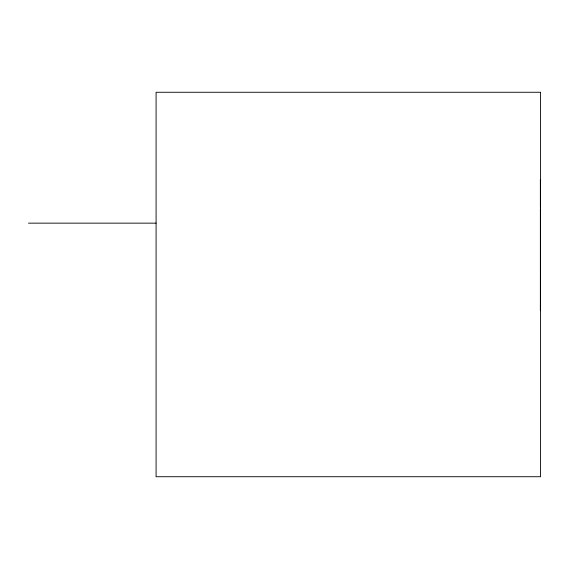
<?xml version="1.0" encoding="UTF-8"?>
<svg xmlns="http://www.w3.org/2000/svg" width="569" height="569" viewBox="0 0 569 569"><rect width="100%" height="100%" fill="white"/><g stroke="black" fill="none" stroke-linecap="round" stroke-linejoin="round"><path stroke-width="0.85" d="M28.45 223.148L156.091 223.148M540.358 180.103L540.358 206.896M540.358 209.164L540.358 272.074M540.358 272.864L540.358 310.425M540.55 92.27L156.091 92.27L156.091 476.73L540.55 476.73L540.55 92.27"/></g></svg>
